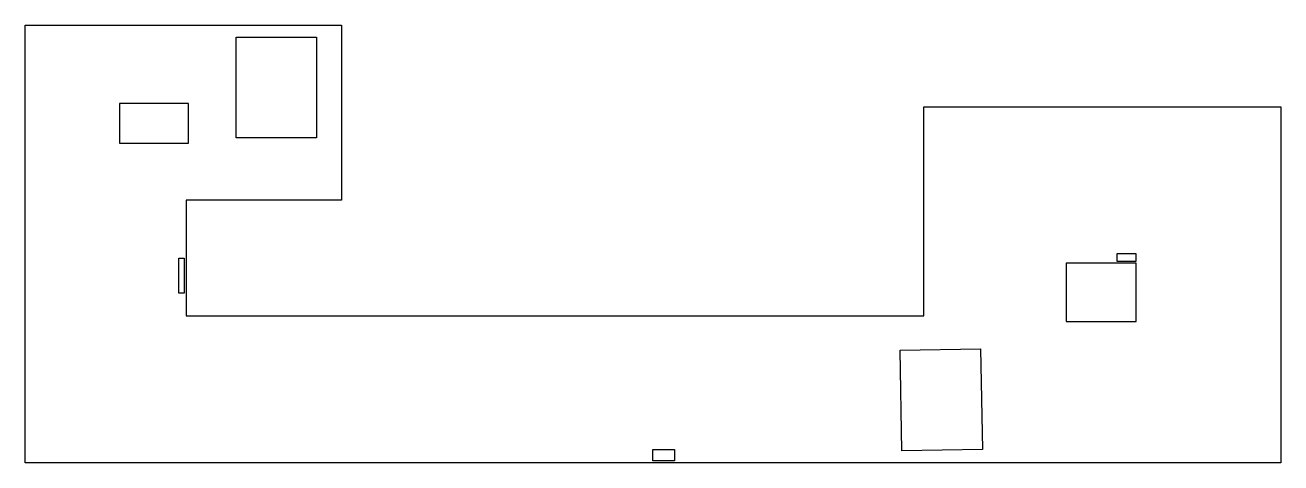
# Model space of a CAD drawing. Header units: millimetres. Extents: x 95 to 719, y 39 to 256.
import ezdxf

# ---------------------------------------------------------------- set-up
doc = ezdxf.new("R2010")
doc.units = ezdxf.units.MM
doc.layers.add('jps-distributions', color=16, linetype='Continuous', lineweight=25, true_color=0x800000)
doc.layers.add('jps-exits', color=1, linetype='Continuous')
doc.layers.add('walkablearea', color=7, linetype='Continuous')
doc.layers.add('obstacles', color=5, linetype='Continuous', lineweight=25)

msp = doc.modelspace()

# ---------------------------------------------------------------- linework, layer by layer
at = {"layer": 'jps-distributions', "flags": 128}
for points in [[(200, 200), (200, 250), (240, 250), (240, 200)], [(530.44, 44.65), (529.57, 94.65), (569.56, 95.35), (570.43, 45.35)]]:
    msp.add_lwpolyline(points, close=True, dxfattribs=at)
at = {"layer": 'jps-exits'}
for points in [[(174.25, 140.39), (174.25, 122.98), (171.61, 122.98), (171.61, 140.39)], [(646.75, 138.78), (646.75, 142.53), (637.08, 142.53), (637.08, 138.78)], [(406.94, 39.73), (406.94, 45.34), (417.64, 45.34), (417.64, 39.73)]]:
    msp.add_lwpolyline(points, close=True, dxfattribs=at)
at = {"layer": 'obstacles'}
for points in [[(142.23, 217.14), (142.23, 197.45), (176.4, 197.45), (176.4, 217.14)], [(612, 137.78), (612, 108.82), (646.75, 108.82), (646.75, 137.78)]]:
    msp.add_lwpolyline(points, close=True, dxfattribs=at)
at = {"layer": 'walkablearea', "flags": 128}
msp.add_lwpolyline([(252.29, 255.95), (252.29, 169.06), (175.25, 169.06), (175.25, 111.72), (541.33, 111.72), (541.33, 215.4), (718.58, 215.4), (718.58, 38.73), (95.31, 38.73), (95.31, 255.95)], close=True, dxfattribs=at)

doc.saveas('drawing.dxf')
